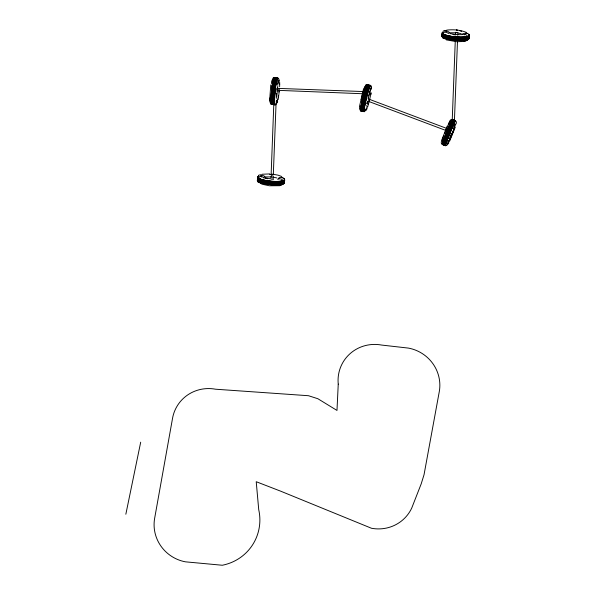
<?xml version="1.0" encoding="UTF-8"?>
<svg xmlns="http://www.w3.org/2000/svg" width="595" height="595" viewBox="0 0 595 595"><rect width="100%" height="100%" fill="white"/><g stroke="black" fill="none" stroke-linecap="round" stroke-linejoin="round"><path stroke-width="0.89" d="M269.647 99.923L269.654 100.443L270.755 84.951M279.65 86.669L279.657 81.976M271.067 176.432L270.963 179.199L271.454 179.392M271.134 174.588L273.789 104.475M273.008 179.407L273.298 176.551M271.528 174.127C270.368 174.692 272.889 175.837 273.313 174.685L276.05 103.671M452.2 120.949L455.249 41.509M455.502 35.045L455.606 32.271M454.409 121.097L457.466 41.657M457.711 35.194L457.823 32.42L455.837 32.428M369.123 101.492L369.614 99.618M276.37 96.397L276.534 93.735M276.764 96.435L277.858 85.635M277.211 88.06L276.995 91.132M364.557 87.406L366.148 84.483L367.539 84.892M364.951 87.406L364.988 86.855M271.454 103.723A13.388 1.339 -84.5 0 0 272.116 104.103L270.666 104.11L269.833 101.247M274.139 77.796L273.417 77.61L272.317 79.492M274.332 77.811C276.4 77.119 281.524 78.421 278.036 82.898M274.094 104.318L272.079 104.118M274.288 104.333L274.764 104.378M274.964 104.4C276.296 105.389 277.352 101.686 276.653 100.652M456.774 30.167L457.183 30.285L456.603 30.167M457.049 30.36L456.871 30.033M278.847 92.106L278.973 90.7M279.427 90.031L278.17 99.61M264.18 177.035C267.386 176.492 257.382 172.989 258.349 176.365M278.125 178.656C279.843 175.495 287.043 178.485 284.09 181.817M284.172 182.687L284.113 183.32M359.506 106.401L363.389 89.443M442.918 32.004C442.554 28.672 451.813 32.517 448.719 32.874M462.635 34.48L462.665 33.736L466.562 32.985L469.046 34.279L468.6 39.233M276.935 89.533L277.099 88.142M370.878 93.765L370.663 94.456L370.953 92.463M279.546 88.365C278.698 87.733 278.289 91.072 279.397 90.12M453.345 132.045L453.159 132.551L453.502 132.254M276.474 95.356L276.72 93.638M278.163 97.431L278.408 95.736M125.843 514.229L140.695 442.189M366.788 103.671L367.152 101.938M367.175 103.761L367.717 101.165M370.856 94.136L369.674 99.491M466.435 39.486L466.562 38.891M448.176 124.987L448.63 123.076L451.114 120.354M448.399 142.845L448.266 141.26M367.732 84.936L369.51 85.36M369.703 85.405C371.332 84.557 372.351 88.149 370.93 89.54M276.415 102.437L276.303 100.815M448.556 124.318L448.95 123.299M454.602 126.118L454.729 125.575M361.15 99.596L363.143 91.637M278.772 81.225L278.847 80.206M367.97 98.316L368.305 96.963M368.357 98.413L369.711 93.199M368.647 95.602L370.135 90.485M367.933 104.601L368.387 102.942M368.997 102.206L367.688 106.795M453.093 132.172L452.706 131.986M453.189 132.454L453.561 132.09L453.219 132.38M441.869 139.773L447.321 125.85M369.175 99.663L369.227 99.276M442.821 138.226L443.617 136.069M449.099 140.755L454.855 126.512M455.279 127.166L449.522 141.409M368.878 99.633L368.759 101.455M273.313 174.685L272.882 174.261M359.692 106.914C358.041 112.038 366.654 113.719 366.327 107.888M449.522 138.449L450.474 135.972M453.159 131.651L454.111 129.174M453.427 132.462L453.561 132.09M442.226 144.087C440.679 144.258 441.193 140.621 442.345 139.885M452.773 119.878C451.969 118.346 449.106 120.465 449.515 122.444M452.959 119.952C454.796 120.131 458.172 121.477 455.473 124.846M444.569 133.592L445.35 131.629M450.735 135.318L451.523 133.347M445.618 130.967L447.693 125.999M451.322 136.218L452.118 134.277M451.055 136.865L449.448 140.591M453.598 128.379L454.483 126.363M277.865 84.378C279.985 78.882 270.509 77.677 271.432 83.583M258.951 178.284L259.219 177.749M276.801 103.233L276.43 103.768M457.027 30.129L456.752 30.3M277.538 84.155L277.813 83.664M442.115 140.338L442.42 139.825M370.387 94.352L370.44 93.17M276.972 102.176L277.121 100.183M277.307 102.37C278.207 100.875 277.002 98.108 276.266 97.275M364.14 88.521L364.482 88.082M369.897 91.69C372.872 86.409 363.292 84.118 363.657 90.232M366.594 108.692L366.26 109.108M365.494 110.038L365.836 109.599M453.405 125.798L453.806 125.344M449.865 121.886C452.014 121.603 457.354 122.808 454.163 127.315M278.728 88.41L363.642 91.571M278.088 82.103L278.497 81.701M447.113 144.362L447.894 142.517M447.269 144.592L448.771 142.986L448.563 140.524M370.172 89.622L370.975 88.841L371.087 87.249M280.736 185.023L281.219 184.703M454.706 124.816L455.175 124.578M277.664 179.392L278.973 178.85M444.681 31.148L445.179 30.977M466.004 33.394L465.476 33.565M281.309 177.608L281.971 177.541M465.305 40.78L464.204 40.966M279.122 178.805C284.901 178.061 284.142 186.533 278.958 185.432M463.505 34.599C469.329 33.298 468.503 41.799 464.167 41.352M262.112 174.246L269.609 173.926M265.281 176.938L271.945 176.894L276.809 177.935M279.836 185.707L269.357 185.774L261.703 184.138M446.666 30.107C453.234 29.363 460.188 29.832 466.331 32.39M449.835 32.777L456.499 32.777M464.383 41.464L456.886 41.732L446.25 39.865M363.88 110.663L364.482 110.588M260.64 175.138L261.674 175.265M462.211 34.666L457.362 34.666L449.775 33.573M464.219 34.785L464.784 34.77M445.759 39.129L442.435 37.827L442.598 37.091M260.603 183L261.168 182.985M261.22 183.372L257.836 181.996L258.297 178.701M279.025 90.38L362.63 93.742M451.687 120.25L452.297 120.279M269.587 174.32L271.803 174.513M366.103 87.45L366.721 87.517M442.94 33.61C442.472 31.58 447.559 31.937 448.407 33.625M442.925 33.803L442.881 34.265M442.859 34.458L442.68 36.236M442.665 36.429L442.62 36.897M258.319 178.507C257.085 176.41 262.313 175.592 263.637 177.771M284.068 182.011L284.194 182.494A13.559 2.99 5.4 0 1 271.045 184.74A13.559 2.99 5.4 0 1 257.397 180.166M452.907 34.569L454.647 34.822M272.592 174.186L278.096 175.168L281.777 176.529M270.137 178.738L265.221 177.86M272.703 179.125L273.194 179.318M459.972 30.91L461.698 31.275M458.336 33.045L461.356 33.796M275.723 80.794L276.325 80.927M265.913 178.418L267.482 178.753M364.869 110.462C367.003 110.96 367.851 106.877 366.579 105.605M263.83 177.868L265.459 178.18M261.183 176.804L261.733 176.946M466.525 33.372L467.038 33.513M445.707 30.955L446.458 31.245M444.815 144.563L445.417 144.734M368.811 99.105L446.771 128.438M368.9 101.507L445.99 130.506M277.277 78.659L277.828 78.904M444.101 38.318L444.599 38.616M282.945 177.965L283.324 178.381M271.387 175.309L271.134 174.707M270.465 102.37L270.227 101.284M258.699 181.036L258.855 181.624M370.886 93.757L370.856 93.192M272.175 80.08L272.227 80.682M448.288 142.666C447.418 147.456 443.982 144.979 442.412 144.161A13.559 0.565 -68.1 0 1 446.83 131.376A13.559 0.565 -68.1 0 1 452.207 119.967M279.702 83.917L279.709 84.334M269.602 98.086L269.617 98.495M468.555 38.132A13.388 2.811 5.5 0 1 459.05 40.386A13.388 2.811 5.5 0 1 443.149 37.336M442.189 36.54A13.388 2.811 5.5 0 1 442.13 35.797M468.54 38.325A13.388 2.811 5.5 0 1 459.028 40.579A13.388 2.811 5.5 0 1 443.126 37.53M442.174 36.734A13.388 2.811 5.5 0 1 442.107 35.99M468.704 38.333A13.559 2.849 5.5 0 1 455.591 40.408A13.559 2.849 5.5 0 1 441.944 35.968M468.726 38.14A13.559 2.849 5.5 0 1 455.606 40.215A13.559 2.849 5.5 0 1 441.966 35.774M468.957 35.7A13.559 2.849 5.5 0 1 455.844 37.775A13.388 2.811 5.5 0 1 443.387 34.897M442.197 33.335A13.559 2.849 5.5 0 0 455.844 37.775A13.388 2.811 5.5 0 0 468.012 37.069M468.793 35.693A13.388 2.811 5.5 0 1 468.853 36.429M468.897 36.317A13.559 2.849 5.5 0 1 455.785 38.392A13.559 2.849 5.5 0 1 442.137 33.952M468.027 36.875A13.388 2.811 5.5 0 1 455.859 37.544A13.388 2.811 5.5 0 1 443.401 34.703M468.815 35.499A13.388 2.811 5.5 0 1 468.875 36.236M468.979 35.507A13.559 2.849 5.5 0 1 455.859 37.582A13.559 2.849 5.5 0 1 442.219 33.142M468.771 37.678A13.559 2.849 5.5 0 1 455.651 39.753A13.559 2.849 5.5 0 1 442.011 35.313M468.734 36.31A13.388 2.811 5.5 0 1 455.777 38.363A13.388 2.811 5.5 0 1 442.301 33.974M468.681 36.853A13.388 2.811 5.5 0 1 455.725 38.898A13.388 2.811 5.5 0 1 442.249 34.517M469.024 35.038A13.559 2.849 5.5 0 1 455.904 37.113A13.388 2.811 5.5 0 1 443.446 34.235M442.264 32.68A13.559 2.849 5.5 0 0 455.904 37.113A13.388 2.811 5.5 0 0 468.079 36.414M469.038 34.845A13.559 2.849 5.5 0 1 455.926 36.92A13.388 2.811 5.5 0 1 443.468 34.041M442.278 32.48A13.559 2.849 5.5 0 0 455.926 36.92A13.388 2.811 5.5 0 0 468.094 36.221M468.786 37.485A13.559 2.849 5.5 0 1 455.673 39.56A13.559 2.849 5.5 0 1 442.026 35.12M468.622 37.47A13.388 2.811 5.5 0 1 459.109 39.731A13.388 2.811 5.5 0 1 443.208 36.674M442.256 35.879A13.388 2.811 5.5 0 1 442.189 35.135M468.607 37.663A13.388 2.811 5.5 0 1 459.095 39.925A13.388 2.811 5.5 0 1 443.193 36.875M442.234 36.072A13.388 2.811 5.5 0 1 442.174 35.328M468.845 36.86A13.559 2.849 5.5 0 1 455.733 38.935A13.559 2.849 5.5 0 1 442.085 34.495M468.86 35.031A13.388 2.811 5.5 0 1 468.92 35.774M442.509 33.246A13.388 2.811 5.5 0 1 442.449 32.502M468.875 34.837A13.388 2.811 5.5 0 1 468.934 35.581M283.525 180.642A13.388 2.953 5.4 0 1 267.891 181.014A13.388 2.953 5.4 0 1 257.873 176.894M284.306 179.192A13.388 2.953 5.4 0 1 284.365 179.965M283.547 180.449A13.388 2.953 5.4 0 1 267.914 180.821A13.388 2.953 5.4 0 1 257.895 176.7M284.328 178.998A13.388 2.953 5.4 0 1 284.388 179.772M284.492 179.006A13.559 2.99 5.4 0 1 271.372 181.259A13.559 2.99 5.4 0 1 257.724 176.685M284.47 179.199A13.559 2.99 5.4 0 1 269.595 181.274A13.559 2.99 5.4 0 1 258.557 176.194M284.239 181.639A13.559 2.99 5.4 0 1 271.119 183.885A13.559 2.99 5.4 0 1 257.479 179.311M283.294 183.082A13.388 2.953 5.4 0 1 267.661 183.453A13.388 2.953 5.4 0 1 257.642 179.333M284.425 179.66A13.559 2.99 5.4 0 1 271.313 181.914A13.559 2.99 5.4 0 1 257.665 177.34M284.261 179.653A13.388 2.953 5.4 0 1 274.749 182.077A13.388 2.953 5.4 0 1 258.847 178.969M257.888 178.136A13.388 2.953 5.4 0 1 257.828 177.362M284.246 179.846A13.388 2.953 5.4 0 1 274.734 182.271A13.388 2.953 5.4 0 1 258.832 179.162M257.873 178.329A13.388 2.953 5.4 0 1 257.813 177.555M284.41 179.854A13.559 2.99 5.4 0 1 271.29 182.107A13.559 2.99 5.4 0 1 257.642 177.533M284.298 181.014A13.559 2.99 5.4 0 1 271.179 183.267A13.559 2.99 5.4 0 1 257.538 178.693M283.272 183.275A13.388 2.953 5.4 0 1 267.646 183.647A13.388 2.953 5.4 0 1 257.62 179.526M284.224 181.832A13.559 2.99 5.4 0 1 271.104 184.078A13.559 2.99 5.4 0 1 257.457 179.504M284.179 182.293A13.559 2.99 5.4 0 1 271.06 184.547A13.559 2.99 5.4 0 1 257.412 179.973M284.187 180.463A13.388 2.953 5.4 0 1 271.231 182.687A13.559 2.99 5.4 0 1 257.583 178.15M257.754 178.173A13.388 2.953 5.4 0 0 271.231 182.687A13.559 2.99 5.4 0 0 284.351 180.478M284.135 181.006A13.388 2.953 5.4 0 1 271.179 183.23A13.388 2.953 5.4 0 1 257.702 178.716M283.227 183.736A13.388 2.953 5.4 0 1 267.601 184.108A13.388 2.953 5.4 0 1 257.583 179.988M283.213 183.929A13.388 2.953 5.4 0 1 267.579 184.301A13.388 2.953 5.4 0 1 257.561 180.181M275.269 104.408A13.388 1.339 -84.5 0 1 274.89 104.668M274.607 104.028A13.388 1.339 -84.5 0 1 275.143 88.9A13.388 1.339 -84.5 0 1 277.582 78.049M275.463 104.423A13.388 1.339 -84.5 0 1 275.091 104.69M274.801 104.043A13.388 1.339 -84.5 0 1 275.344 88.915A13.388 1.339 -84.5 0 1 277.776 78.071M275.455 104.586A13.559 1.361 -84.5 0 1 275.143 90.641A13.559 1.361 -84.5 0 1 278.081 78.555M275.254 104.571A13.559 1.361 -84.5 0 1 274.942 90.619A13.559 1.361 -84.5 0 1 277.887 78.54M272.77 104.333A13.559 1.361 -84.5 0 1 272.458 90.38A13.559 1.361 -84.5 0 1 275.403 78.295M271.945 102.281A13.388 1.339 -84.5 0 1 273.09 85.353A13.388 1.339 -84.5 0 1 275.381 78.458M272.785 104.17A13.388 1.339 -84.5 0 1 272.123 103.79M273.038 104.489A13.388 1.339 -84.5 0 1 273.291 88.722A13.388 1.339 -84.5 0 1 276.013 78.518M273.403 104.393A13.559 1.361 -84.5 0 1 273.09 90.44A13.559 1.361 -84.5 0 1 276.035 78.362M271.751 102.258A13.388 1.339 -84.5 0 1 272.889 85.33A13.388 1.339 -84.5 0 1 275.18 78.436M272.584 104.147A13.388 1.339 -84.5 0 1 271.922 103.768M272.577 104.311A13.559 1.361 -84.5 0 1 272.265 90.358A13.559 1.361 -84.5 0 1 275.202 78.28M274.786 104.527A13.559 1.361 -84.5 0 1 274.474 90.574A13.559 1.361 -84.5 0 1 277.411 78.488M273.588 104.541A13.388 1.339 -84.5 0 1 273.655 90.5A13.388 1.339 -84.5 0 1 276.281 77.93M272.101 104.266A13.559 1.361 -84.5 0 1 271.625 92.076A13.559 1.361 -84.5 0 1 274.444 77.581M271.9 104.244A13.559 1.361 -84.5 0 1 271.424 92.061A13.559 1.361 -84.5 0 1 274.243 77.566M274.585 104.504A13.559 1.361 -84.5 0 1 274.273 90.552A13.559 1.361 -84.5 0 1 277.218 78.473M274.6 104.341A13.388 1.339 -84.5 0 1 274.221 104.608M273.938 103.961A13.388 1.339 -84.5 0 1 274.474 88.834A13.388 1.339 -84.5 0 1 276.913 77.99M274.793 104.363A13.388 1.339 -84.5 0 1 274.421 104.623M274.131 103.984A13.388 1.339 -84.5 0 1 274.674 88.848A13.388 1.339 -84.5 0 1 277.106 78.004M273.953 104.445A13.559 1.361 -84.5 0 1 273.641 90.492A13.559 1.361 -84.5 0 1 276.586 78.414M271.275 102.214A13.388 1.339 -84.5 0 1 273.603 79.165M271.915 104.08A13.388 1.339 -84.5 0 1 271.253 103.701M271.082 102.199A13.388 1.339 -84.5 0 1 273.41 79.142M452.14 119.892A13.388 0.558 -68.1 0 1 452.334 120.19M442.635 144.161A13.388 0.558 -68.1 0 1 442.449 143.864M442.859 142.488A13.388 0.558 -68.1 0 1 451.553 120.993M451.955 119.818A13.388 0.558 -68.1 0 1 452.148 120.116M442.673 142.413A13.388 0.558 -68.1 0 1 451.367 120.919M442.576 144.31A13.559 0.565 -68.1 0 1 447.016 131.45A13.559 0.565 -68.1 0 1 452.393 120.041M443.796 144.801A13.559 0.565 -68.1 0 1 448.236 131.941A13.559 0.565 -68.1 0 1 453.613 120.532M445.499 144.131A13.559 0.565 -68.1 0 1 448.682 134.031A13.559 0.565 -68.1 0 1 454.721 120.978M454.468 120.83A13.388 0.558 -68.1 0 1 454.654 121.127M444.963 145.098A13.388 0.558 -68.1 0 1 444.77 144.801M445.186 143.425A13.388 0.558 -68.1 0 1 453.873 121.93M443.855 144.652A13.388 0.558 -68.1 0 1 448.243 131.949A13.388 0.558 -68.1 0 1 453.546 120.681M444.316 145.009A13.559 0.565 -68.1 0 1 448.749 132.15A13.559 0.565 -68.1 0 1 454.126 120.74M454.647 120.904A13.388 0.558 -68.1 0 1 454.84 121.202M445.149 145.173A13.388 0.558 -68.1 0 1 444.956 144.875M445.372 143.499A13.388 0.558 -68.1 0 1 454.059 122.005M445.09 145.321A13.559 0.565 -68.1 0 1 449.53 132.462A13.559 0.565 -68.1 0 1 454.9 121.053M445.529 145.5A13.559 0.565 -68.1 0 1 449.969 132.64A13.559 0.565 -68.1 0 1 455.346 121.231M443.022 144.488A13.559 0.565 -68.1 0 1 446.8 133.273A13.559 0.565 -68.1 0 1 452.914 119.64M443.208 144.563A13.559 0.565 -68.1 0 1 446.986 133.347A13.559 0.565 -68.1 0 1 453.1 119.714M445.714 145.574A13.559 0.565 -68.1 0 1 450.155 132.715A13.559 0.565 -68.1 0 1 455.532 121.306M445.588 145.351A13.388 0.558 -68.1 0 1 445.402 145.054M445.811 143.678A13.388 0.558 -68.1 0 1 451.285 129.457A13.388 0.558 -68.1 0 1 455.361 120.807M444.376 144.86A13.388 0.558 -68.1 0 1 448.102 133.778A13.388 0.558 -68.1 0 1 454.141 120.316M443.268 144.414A13.388 0.558 -68.1 0 1 443.074 144.116M443.491 142.74A13.388 0.558 -68.1 0 1 448.31 130.097A13.388 0.558 -68.1 0 1 452.765 120.145M443.082 144.34A13.388 0.558 -68.1 0 1 442.888 144.042M443.305 142.666A13.388 0.558 -68.1 0 1 448.124 130.022A13.388 0.558 -68.1 0 1 452.587 120.071M445.774 145.425A13.388 0.558 -68.1 0 1 445.588 145.128M445.997 143.752A13.388 0.558 -68.1 0 1 451.471 129.531A13.388 0.558 -68.1 0 1 455.547 120.882M360.875 108.692A13.388 0.945 -76.6 0 1 364.438 92.158A13.388 0.945 -76.6 0 1 367.219 85.36M361.18 110.492A13.388 0.945 -76.6 0 1 360.763 110.149M360.682 108.647A13.388 0.945 -76.6 0 1 364.244 92.113A13.388 0.945 -76.6 0 1 367.026 85.316M360.987 110.447A13.388 0.945 -76.6 0 1 360.57 110.105M360.949 110.611A13.559 0.959 -76.6 0 1 362.972 97.037A13.559 0.959 -76.6 0 1 367.07 85.159M361.143 110.655A13.559 0.959 -76.6 0 1 363.166 97.082A13.559 0.959 -76.6 0 1 367.264 85.204M362.422 110.96A13.559 0.959 -76.6 0 1 364.445 97.387A13.559 0.959 -76.6 0 1 368.536 85.509M363.582 111.235A13.559 0.959 -76.6 0 1 365.196 99.387A13.559 0.959 -76.6 0 1 369.592 85.159M363.619 111.072A13.388 0.945 -76.6 0 1 364.832 101.061A13.388 0.945 -76.6 0 1 369.235 85.591M362.459 110.796A13.388 0.945 -76.6 0 1 364.452 97.394A13.388 0.945 -76.6 0 1 368.498 85.658M362.965 111.087A13.559 0.959 -76.6 0 1 364.98 97.513A13.559 0.959 -76.6 0 1 369.079 85.635M369.748 85.368A13.388 0.945 -76.6 0 1 369.852 85.985M363.813 111.116A13.388 0.945 -76.6 0 1 365.025 101.105A13.388 0.945 -76.6 0 1 369.428 85.635M363.776 111.28A13.559 0.959 -76.6 0 1 365.799 97.706A13.559 0.959 -76.6 0 1 369.889 85.829M364.237 111.391A13.559 0.959 -76.6 0 1 366.26 97.818A13.559 0.959 -76.6 0 1 370.358 85.94M369.889 85.747A13.388 0.945 -76.6 0 1 370.313 86.097M364.274 111.228A13.388 0.945 -76.6 0 1 363.85 110.886M363.969 109.428A13.388 0.945 -76.6 0 1 369.383 86.892M361.611 110.767A13.559 0.959 -76.6 0 1 363.225 98.919A13.559 0.959 -76.6 0 1 367.621 84.691M361.485 111.087A13.559 0.959 -76.6 0 1 363.828 97.238A13.559 0.959 -76.6 0 1 367.814 84.735M364.43 111.436A13.559 0.959 -76.6 0 1 366.453 97.863A13.559 0.959 -76.6 0 1 370.551 85.985M362.995 110.923A13.388 0.945 -76.6 0 1 364.594 99.224A13.388 0.945 -76.6 0 1 368.937 85.174M361.418 110.306A13.388 0.945 -76.6 0 1 363.433 98.948A13.388 0.945 -76.6 0 1 366.951 86.312M361.329 110.878A13.388 0.945 -76.6 0 1 362.861 100.592A13.388 0.945 -76.6 0 1 366.758 86.268M370.083 85.792A13.388 0.945 -76.6 0 1 370.507 86.141M364.467 111.272A13.388 0.945 -76.6 0 1 364.043 110.93M364.162 109.473A13.388 0.945 -76.6 0 1 369.577 86.937M338.243 384.11L336.986 410.431L317.871 398.732L308.5 395.72L215.554 389.212A37.723 36.682 28.9 0 0 172.483 418.635L154.581 518.684A37.723 36.682 28.9 0 0 185.469 561.836L222.299 565.25A48.314 46.983 28.9 0 0 258.728 509.67L256.222 481.712L280.743 491.202L371.511 528.271A37.723 36.682 28.9 0 0 411.755 508.011L421.201 483.854L424.042 474.691L439.355 391.25A37.723 36.682 28.9 0 0 408.468 348.105L381.633 345.063A37.723 36.682 28.9 0 0 338.243 384.11"/></g></svg>
